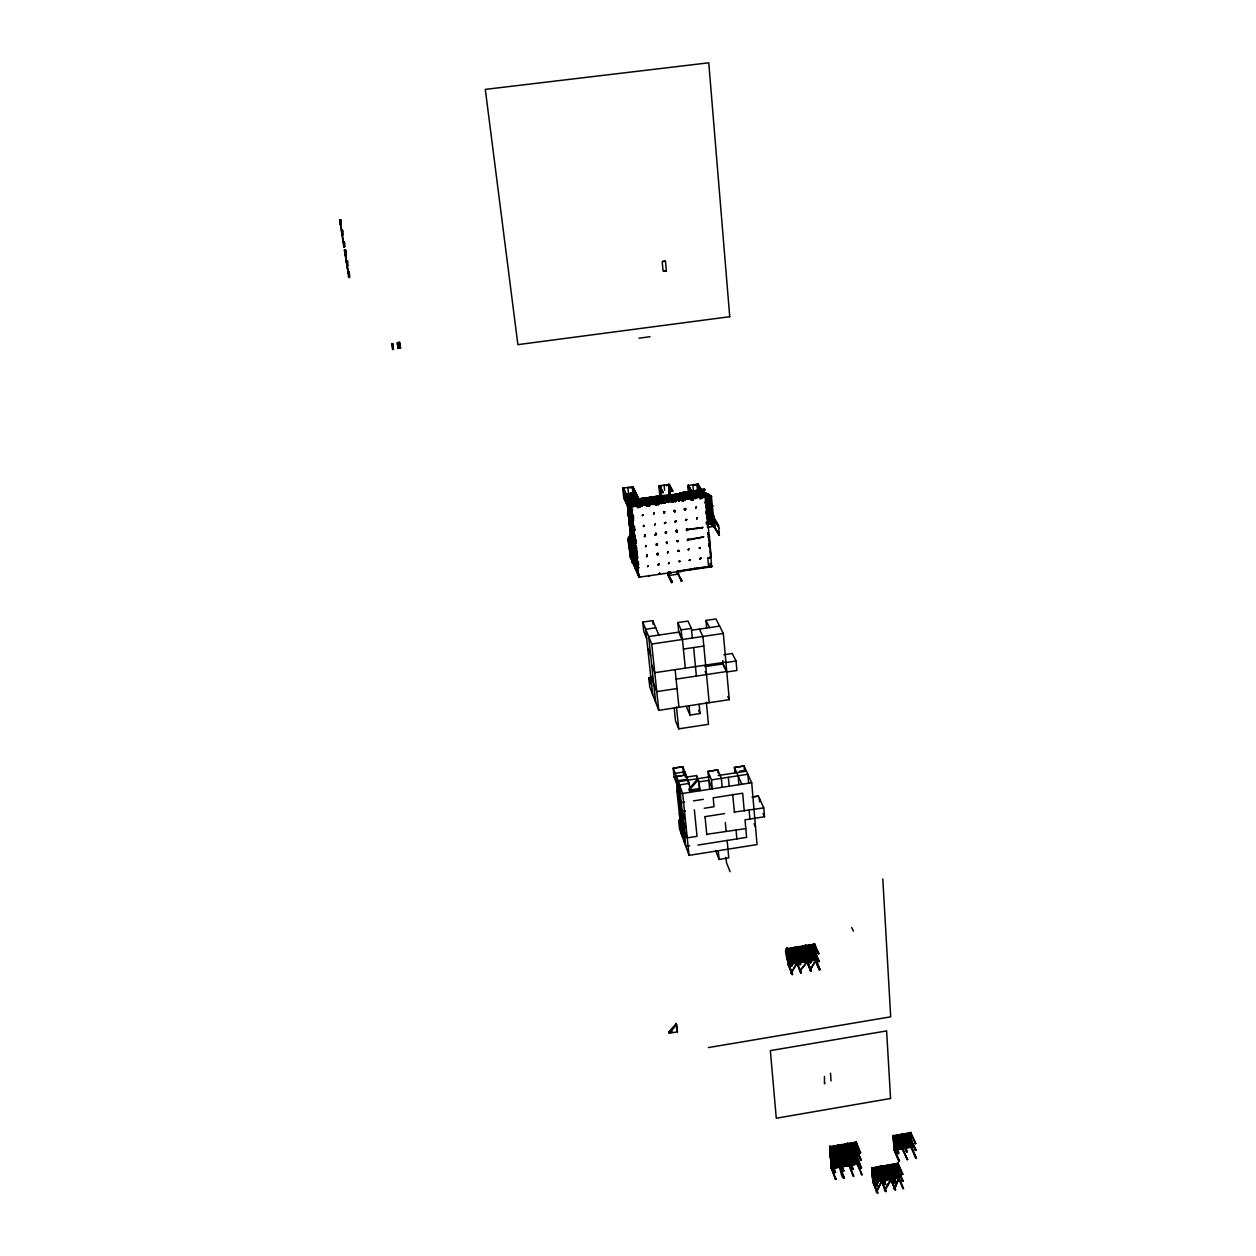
<?xml version="1.0" encoding="UTF-8"?>
<svg xmlns="http://www.w3.org/2000/svg" width="1256" height="1256" viewBox="0 0 1256 1256"><rect width="100%" height="100%" fill="white"/><g stroke="black" fill="none" stroke-linecap="round" stroke-linejoin="round"><path stroke-width="1.5" d="M714.193 520.722L714.209 517.943M718.997 534.051L719.076 531.979M899.202 1177.751L894.555 1188.992L899.202 1177.751L873.061 1182.163M893.911 1188.898L898.574 1177.657M872.37 1175.695L898.731 1170.969L894.162 1182.398L898.197 1171.079M683.201 501.238L684.865 498.051L684.661 498.852M893.126 1175.428L898.338 1164.139L871.915 1168.614M876.421 1192.007L881.853 1181.048L876.421 1192.007L881.838 1180.828L880.786 1168.535M876.641 1185.491L881.429 1174.25L876.704 1185.193M875.997 1185.397L881.429 1174.25M881.005 1167.421L875.558 1178.536L880.378 1167.326M694.081 496.764L692.668 499.904L692.166 494.785M692.998 499.857L694.411 496.717M809.712 970.103L815.992 959.992L810.387 970.182M809.131 962.441L815.442 952.629M809.147 962.693L814.783 952.55M808.566 955L814.877 944.967L809.225 955.078M629.962 500.108L634.327 540.881L629.35 548.197L632.741 542.356M629.554 548.291L628.659 537.332L632.113 561.322M630.104 547.035L629.225 547.883L638.707 567.885L629.9 547.067M630.465 546.721L629.193 536.422L630.292 546.454M629.57 535.778L630.983 545.81L630.182 534.287M632.569 543.079L630.528 525.605L632.569 543.079L631.69 532.183M634.296 540.567L629.319 547.883L634.28 540.284M791.013 972.945L797.466 963.054M791.045 973.196L796.806 962.975M884.428 1190.06L891.273 1179.447L885.056 1190.421M884.444 1190.28L890.661 1179.305M884.02 1183.45L890.269 1172.727M790.417 965.534L796.885 955.69L790.417 965.534L791.955 965.472L791.327 966.178L787.952 956.114M790.448 965.785L796.226 955.612M791.107 965.864L796.885 955.69M889.86 1165.913L883.596 1176.589M884.224 1176.95L889.86 1166.133M627.969 538.494L629.068 548.558M632.726 531.618L628.377 539.169L633.369 531.932L632.584 532.12M795.613 947.95L789.82 958.093L796.288 948.029M799.601 971.265L807.53 961.908M799.617 971.516L806.87 961.547M799.02 963.854L806.305 954.168M806.949 954.277L799.68 964.216M795.943 946.961L799.397 957.041L806.368 946.632L798.408 956.161L800.041 956.318M711.634 566.079L691.114 569.094L711.65 566.393M710.833 557.397L708.227 558.088L710.849 557.507M697.787 778.704L688.932 789.066L690.156 792.269L689.261 783.383L682.809 766.725L673.185 768.217L674.095 776.977L680.375 793.792L751.7 782.739L757.054 844.566L689.042 855.367L679.512 828.803L678.617 820.247L684.913 837.673M668.851 1031.945L676.278 1023.53L677.424 1031.851L669.212 1033.233L668.851 1031.945L672.133 1031.396M669.212 1033.233L676.654 1024.818M666.324 270.589L663.545 271.312L666.418 270.904M630.01 488.066L633.024 486.716L642.146 505.995L632.475 487.03M666.135 485.774L669.322 484.408L672.729 491.316L669.385 485.146M694.819 485.428L698.038 484.078L705.385 496.34L631.36 506.765M708.462 518.351L713.345 516.467L718.479 525.275L719.374 535.323L713.534 525.762L706.72 522.339M671.913 494.597L670.406 495.508L681.411 493.027M670.406 495.508L673.169 495.398M670.892 495.492L673.389 494.566L670.673 496.308L670.673 495.068M683.029 492.43L683.138 493.215L683.029 492.43L704.883 489.196L681.694 492.854L681.725 494.158L689.152 492.98M682.385 492.666L682.62 494.063M682.715 492.556L682.95 494.016M683.358 492.305L684.285 500.061L680.799 493.404M681.725 494.158L684.222 492.43M680.045 494.99L684.551 492.383L680.045 494.99L680.25 494.173M691.789 499.558L691.067 492.022L694.003 491.065M694.223 498.02L693.532 491.19L694.38 497.988M692.056 491.912L695.102 490.908L695.212 491.693L692.166 492.682L692.197 491.441M690.973 492.069L694.113 491.85L693.893 490.829M692.166 492.682L694.772 490.955M702.654 489.966L671.018 495.288M704.412 489.353L704.647 490.358L701.507 491.379L704.569 489.652M701.507 491.379L704.647 490.358M709.075 523.407L707.866 513.437M711.681 524.678L710.488 514.693M712.984 525.322L711.791 515.321M706.751 522.653L714.68 526.154L713.785 516.059L713.91 526.437M714.68 526.154L707.426 522.465M705.762 511.867L713.392 515.038M711.288 495.649L713.33 515.148M713.11 515.949L714.24 526.39L707.379 527.363M707.772 522.779L706.861 512.731M707.866 523.03L706.579 512.809M708.101 512.621L706.327 493.137M709.405 513.249L707.63 493.734M709.185 514.065L710.472 524.302L709.844 514.175M710.708 513.877L708.934 494.346L711.084 514.065M712.011 514.505L709.97 495.037M705.966 502.165L712.136 505.085M712.513 505.32L711.901 506.137L712.874 505.933L704.883 502.212M708.007 493.922L709.499 513.516L707.348 493.812M709.028 494.597L710.629 509.01M700.565 491.504L711.728 496.513L700.597 491.818M702.748 498.13L702.418 491.316L702.967 496.622M703.894 497.046L703.721 491.912L704.019 495.461M705.024 492.525L706.861 508.821M705.401 492.697L711.697 566.801L638.927 577.211L630.214 556.863L628.126 538.243M877.332 1192.902L872.842 1182.21L871.9 1167.609L877.049 1178.395M880.016 1166.714L880.629 1166.07L885.245 1177.484M889.342 1164.61L894.665 1175.899L889.342 1164.61L890.221 1179.211M897.6 1163.888L898.04 1163.072L902.797 1174.47L897.428 1163.417M898.056 1163.307L871.868 1167.97L876.452 1179.039M871.947 1168.143L898.071 1163.527M871.9 1168.504L898.228 1163.778M898.354 1164.375L872.198 1168.755M871.947 1169.257L878.996 1168.08M872.025 1169.43L878.996 1168.19M880.739 1167.892L898.15 1164.814L880.676 1167.719L880.629 1166.07M872.072 1170.074L878.965 1168.567M896.36 1165.49L880.707 1168.253L898.181 1165.348L898.04 1163.072M871.994 1169.901L879.027 1168.724M872.025 1170.435L898.213 1165.992L898.888 1177.673M872.104 1170.718L898.228 1166.118M872.072 1171.189L898.26 1166.636L872.151 1171.361M898.291 1167.279L872.119 1171.832L898.213 1167.122M835.334 1178.819L832.1 1168.551M898.323 1167.923L872.151 1172.366L898.338 1168.049M857.754 1164.108L857.565 1163.182L831.268 1167.813L835.507 1179.447L835.978 1178.63M840.076 1166.651L839.291 1166.824C836.951 1143.133 839.95 1179.337 843.702 1178.002L844.173 1177.186M853.185 1176.401L848.758 1164.783M861.506 1167.405L860.91 1168.049L856.2 1156.697L856.655 1163.339L862.008 1174.847L861.192 1174.25M872.198 1173.12L898.37 1168.692M872.245 1173.763L898.401 1169.336L872.245 1173.653M876.861 1185.601L872.276 1174.297L898.37 1169.697L902.53 1181.205M872.292 1174.407L898.433 1169.854M872.37 1174.737L898.448 1169.98M872.418 1176.338L889.876 1173.434L872.48 1176.511L872.323 1175.051L898.464 1170.357M872.402 1175.224L898.637 1170.592M872.355 1175.585L898.433 1170.985M891.54 1172.963L898.48 1171.612M891.603 1173.135L898.558 1171.785M872.528 1177.155L889.907 1174.077M891.572 1173.497L898.511 1172.256M872.449 1176.982L898.59 1172.429M872.496 1177.626L898.621 1173.073L872.48 1177.516M872.528 1178.269L898.668 1173.716L872.606 1178.442M898.699 1174.36L872.575 1178.913L898.621 1174.187M902.766 1173.936L902.153 1174.58M872.685 1179.714L898.747 1175.114M872.622 1179.557L898.731 1175.004M872.653 1180.2L898.699 1175.475M898.778 1175.757L872.653 1180.075M872.7 1180.828L898.809 1176.401L872.7 1180.718M898.841 1176.919L872.732 1181.362L877.332 1192.98M872.826 1181.755L898.856 1177.155M872.826 1181.99L873.878 1181.77L873.03 1168.598M876.782 1181.252L875.668 1168.127M879.231 1180.389L878.682 1167.185L879.671 1180.75M882.293 1180.279L881.304 1166.714L882.12 1179.886M885.464 1179.714L884.664 1166.541M888.353 1179.211L887.285 1166.086M890.206 1178.992L891.242 1178.693L890.457 1165.521M893.707 1177.83L893.361 1165.018M897.035 1177.673L896.266 1164.5M872.842 1182.21L899.045 1177.845M876.704 1185.272L877.52 1185.79L872.323 1174.941M884.836 1183.843L885.653 1184.345L880.425 1173.23M902.358 1180.813L903.19 1181.331L897.993 1170.702M895.041 1182.226L894.162 1182.398M895.041 1182.461L889.672 1171.22M877.159 1192.494L877.991 1193.09L873.438 1181.425M885.276 1191.128L886.108 1191.646L881.539 1180.671M894.68 1189.542L895.497 1190.06L890.206 1178.913M885.449 1191.457L881.429 1179.824M890.096 1178.285L895.465 1189.526M880.896 1180.781L886.092 1191.41M902.97 1188.726L898.417 1177.955M855.65 1142.615L856.105 1141.798L857.063 1155.85L830.718 1160.481L829.667 1146.335L834.549 1157.592M838.019 1145.613L838.49 1144.797L842.792 1156.148L837.862 1145.221M848.224 1157.216L847.298 1143.337L852.306 1154.327M856.121 1142.034L859.905 1153.228L860.376 1152.411M894.916 1150.292L893.252 1135.503L898.605 1146.1M901.4 1134.623L902.012 1133.98L906.801 1144.656M910.16 1133.1L910.773 1132.441L915.655 1143.651L910.145 1132.786M829.635 1146.712L856.121 1142.112M898.794 1160.56L894.005 1149.381L893.204 1135.801L910.788 1132.677M829.729 1147.105L856.294 1142.489M893.283 1136.036L910.788 1132.912M829.698 1147.372L856.168 1142.803M893.236 1136.335L910.961 1133.132M829.761 1147.529L856.388 1142.866L829.808 1148.188M893.252 1136.46L910.82 1133.446M829.745 1148.015L856.215 1143.462M910.851 1134.105L893.566 1136.884M910.82 1134.592L893.33 1137.763M829.902 1149.491L856.247 1144.593M829.839 1149.334L856.498 1144.703M893.361 1138.423L910.93 1135.518L893.361 1138.297M829.886 1149.978L856.294 1145.362M893.393 1138.957L910.961 1136.052M856.357 1145.535L829.886 1149.868M829.933 1150.527L856.404 1146.194L829.996 1150.81M893.424 1139.616L911.008 1136.821M893.503 1139.883L911.008 1136.711M856.435 1146.728L829.981 1151.171L856.372 1146.555M910.961 1137.198L893.471 1140.37M831.786 1151.517L847.706 1149.036M849.386 1148.439L856.498 1147.497L830.028 1151.831M856.529 1148.031L830.09 1152.6L856.466 1147.858M893.55 1141.563L911.102 1138.674M834.235 1163.967L830.122 1153.134L856.513 1148.518L861.019 1160.073L855.98 1149.366L861.004 1159.775M830.138 1153.259L856.576 1148.69M893.597 1142.332L911.134 1139.286L893.66 1142.583M830.185 1153.903L856.749 1149.35L830.247 1154.076M893.628 1142.866L900.615 1141.641M901.777 1141.233L911.15 1139.6M893.628 1142.991L911.338 1139.977M830.216 1154.437L856.859 1149.805L830.295 1154.719M893.707 1143.148L900.693 1141.924M902.452 1141.626L911.181 1140.087M856.702 1150.637L830.279 1155.206L856.718 1150.763M893.707 1144.294L911.259 1141.39M856.686 1151.124L830.389 1156.022M830.326 1155.865L856.749 1151.297M911.212 1141.767L893.738 1144.938L911.275 1141.94M830.373 1156.509L856.796 1151.94L830.373 1156.399M893.77 1145.488L911.322 1142.583M830.483 1157.341L856.843 1152.71M830.42 1157.168L856.843 1152.6M893.817 1146.241L911.354 1143.352M834.377 1156.886L833.905 1157.718L829.682 1146.571M911.354 1143.243L893.817 1146.131M830.467 1157.812L856.89 1153.244L830.467 1157.702M859.732 1152.6L860.517 1152.568M860.533 1152.804L855.462 1141.908M893.864 1146.901L911.401 1143.996M915.624 1143.101L910.129 1132.551M830.514 1158.472L856.937 1153.903L830.593 1158.644M911.416 1144.53L893.895 1147.544L911.432 1144.656M856.969 1154.547L830.577 1159.115L856.906 1154.39M911.385 1145.017L893.927 1148.204M857.032 1155.316L830.687 1159.932M830.624 1159.775L857.016 1155.206M893.974 1148.848L911.495 1145.833L893.958 1148.738M894.005 1149.381L911.448 1146.32L915.765 1157.891M894.068 1149.554L911.526 1146.493M857.832 1164.029L831.456 1168.661L830.703 1160.842L857.094 1156.305L860.894 1167.829M894.084 1149.79L911.542 1146.712M830.781 1161.156L857.11 1156.541M894.382 1136.429L895.151 1149.79L894.099 1150.088L898.825 1161.109L899.437 1160.45L898.825 1161.109M898.071 1149.271L897.035 1135.958M900.709 1148.816L899.767 1135.063L900.536 1148.424M903.613 1148.298L903.143 1134.89M906.534 1147.78L905.796 1134.435M909.438 1147.278L908.795 1133.493M830.75 1161.486L857.126 1156.776M894.115 1150.323L911.809 1147.105L911.102 1147.529M830.813 1161.659L857.346 1156.933L830.86 1162.302M902.373 1149.052L907.617 1159.555L902.216 1148.895M830.797 1162.145L857.173 1157.577M830.844 1162.789L857.22 1158.22L830.828 1162.679M830.954 1163.606L857.204 1158.707M830.891 1163.433L857.267 1158.88M830.938 1164.092L858.146 1159.351M857.314 1159.633L830.938 1163.982M860.988 1159.539L860.187 1159.492L861.019 1160.073M902.42 1141.045L907.209 1152.082L906.377 1151.485M915.184 1150.025L915.985 1149.994M906.549 1151.878L901.792 1141.468M915.357 1150.339L911.071 1139.161M857.393 1160.827L831.032 1165.395L857.33 1160.654M893.581 1142.222L898.401 1153.636L894.288 1142.238M910.694 1140.087L916.001 1150.308M857.44 1161.47L831.08 1166.039L857.456 1161.58M831.142 1166.683L857.424 1161.941M857.503 1162.224L831.127 1166.573M831.252 1167.499L857.534 1162.883M831.189 1167.326L857.534 1162.758M857.581 1163.417L831.221 1167.86L831.519 1168.661M831.299 1168.268L836.151 1179.337M836.622 1167.295L836.135 1160.638M845.131 1165.788L844.77 1158.707M847.894 1164.877L847.706 1158.189L848.318 1165.238M853.703 1157.561L853.892 1164.249L853.421 1157.608M857.597 1163.637L856.812 1163.747L856.357 1157.09M831.331 1168.488L857.817 1163.81M906.989 1159.665L907.429 1158.927M843.027 1170.466L843.844 1170.985L838.914 1159.649L839.589 1167.232M852.698 1169.493L848.255 1157.765L848.993 1165.647M906.801 1159.037L907.617 1159.555M916.393 1157.467L915.781 1158.111L910.93 1147.372M852.526 1168.865L848.962 1157.734M906.973 1159.429L902.734 1147.858L902.405 1142.112M834.989 1172.539L830.703 1160.842M824.47 1076.486L824.454 1083.755L824.972 1083.096M708.353 1047.582L890.708 1016.826L882.795 878.855M788.077 964.718L786.617 948.233L791.359 958.108M795.425 947.511L795.927 946.71L799.899 956.224M805.222 945.266L810.151 955.361L805.222 945.266L805.865 953.587M814.014 944.528L814.516 943.743L818.786 953.32L817.97 953.43M791.814 973.667C795.582 981.015 781.844 949.928 786.601 948.688L787.324 948.374M805.928 945.407L805.865 954.168M813.857 944.104L818.833 953.916L813.872 944.449M786.601 948.688L814.532 944.072M814.689 944.339L786.664 949.41M786.649 949.285L814.532 944.7M814.642 945.564L786.727 950.133L814.657 945.69M786.79 950.855L815.521 946.192L786.774 950.729M786.837 951.577L814.752 947.008L786.9 951.718M786.962 952.441L814.814 947.856M786.9 952.299L814.814 947.731M814.861 948.453L786.947 952.896L814.877 948.594M787.025 953.744L814.924 949.175M787.135 954.607L814.971 949.897M787.198 955.329L815.034 950.745M787.135 955.188L815.034 950.619M787.198 955.91L815.081 951.342M805.834 953.257L810.732 963.054L805.803 953.445M787.261 956.632L815.254 951.985L787.324 956.774M787.528 957.041L815.458 952.88L787.308 957.355L805.928 954.45M807.781 954.136L815.191 952.912M811.329 970.982L806.352 960.636L805.928 955.015L787.434 958.218M807.765 954.576L815.175 953.367M787.371 958.077L805.975 955.031M807.781 954.701L815.238 953.508M790.526 957.857L791.343 957.763M809.288 954.858L810.104 954.748M818.127 953.697L813.841 943.853M787.434 958.799L815.301 954.356M815.348 954.952L787.496 959.505L815.285 954.795M787.543 960.228L815.332 955.518M815.411 955.8L787.543 960.102M815.474 956.523L787.606 960.95L806.211 958.045M808 957.59L815.458 956.397M787.653 961.547L806.258 958.768L787.732 961.829M808 958.155L815.521 957.229M808.048 958.312L815.505 957.103M787.732 962.394L815.568 957.951L787.716 962.269M787.779 963.117L815.615 958.548L787.779 962.991M787.826 963.697L815.599 959.113L819.964 969.208L819.148 969.302M787.889 963.854L815.678 959.27M787.92 964.106L815.693 959.521M787.952 964.608L815.929 960.071M799.837 964.121L800.637 964.027M809.869 962.551L810.685 962.457L806.493 952.802M818.535 961.123L819.352 961.028M799.978 964.482L796.477 954.246M810.701 962.708L805.74 952.723M818.692 961.484L815.018 951.2L787.182 955.785L791.296 965.833M800.009 964.734L796.021 955.157M814.595 952.189L818.724 961.735L819.21 960.918M801.281 972.223L800.653 972.929L801.155 972.113M791.955 974.107L788.564 963.745M819.305 969.569L815.018 959.631L815.866 960.212L814.516 943.743M806.446 961.044L810.67 971.343L811.172 970.543M815.066 960.228L819.32 969.915L819.823 969.114M715.575 850.406L719.076 859.434L728.778 857.879L727.145 840.468M681.725 828.882L685.572 828.285M752.03 796.995L758.389 796.1L763.774 807.922L764.512 816.745L745.028 819.823L746.582 837.375L697.912 845.084M706.626 834.314L745.813 828.615M689.67 845.743L685.807 846.356L679.465 784.906L689.261 783.383M684.536 802.129L681.286 802.631L676.953 790.919L676.749 780.902M693.469 800.888L703.329 799.35M752.595 797.01L758.389 796.1M682.196 811.455L685.446 810.936M704.208 808.267L714.036 806.729L713.173 797.811L742.673 793.211L744.243 810.983M683.17 816.494L680.485 816.902L679.37 813.841M704.899 816.683L724.492 813.605M734.273 812.067L763.774 807.922M675.116 773.366L684.803 771.859L685.336 777.15M686.011 774.983L676.293 776.475L677.204 785.298M674.095 776.977L681.788 775.784M686.812 777.056L696.53 775.564L699.043 781.86L699.922 790.746L698.21 779.756L689.34 790.134L699.09 788.611M677.863 780.667L687.629 779.16M739.643 771.153L744.463 770.399L744.07 765.987L734.415 767.479L734.901 772.77M708.918 776.977L678.271 781.719L681.003 808.205M718.181 775.533L746.425 771.153M699.043 781.86L708.824 780.337L712.325 788.862L711.461 779.882L707.976 771.42L717.757 769.912L721.337 778.343L722.184 787.324M711.461 779.882L747.854 774.277L748.623 783.163M689.748 791.202L699.498 789.679M674.205 708.086L675.524 720.85L678.727 728.857L708.462 724.32L706.359 702.277M652.037 677.251L648.755 677.738L649.745 686.891L658.756 710.331L729.281 699.67L723.315 633.432L715.967 618.941L705.951 620.401L706.657 627.953M686.624 707.081L689.968 715.072L700.016 713.534L699.121 704.239M723.896 654.737L732.248 653.497L736.063 661.033L736.895 670.484L726.784 671.991L723.079 664.377L722.734 660.625M725.89 662.069L654.753 672.698L651.707 665.021M725.937 662.54L736.063 661.033M704.82 666.622L723.032 663.906L726.753 671.52L676.105 679.119M677.062 688.539L656.762 691.601L650.718 676.105M691.397 628.393L687.974 621.092L677.816 622.584L681.145 629.9L691.397 628.393L692.323 638.017M692.025 630.182L719.61 626.116M658.835 635.081L652.743 620.637L642.758 622.097L651.723 644.03L723.315 633.432M683.421 649.069L703.815 646.039M655.758 627.796L645.694 629.272L652.696 694.552M633.966 564.321L634.264 565.263M634.704 566.001L634.986 566.958M635.426 567.696L635.536 567.947M679.59 561.275L679.653 561.887M689.261 560.082L690.015 559.972M711.288 557.02L709.923 557.052L711.131 557.052L709.216 536.029M636.101 569.282L636.509 570.475L633.605 542.294M636.635 569.47L635.96 570.303L638.284 569.957L635.929 546.988M636.902 571.119L637.106 571.354M637.64 572.846L637.844 573.081M638.378 574.573L638.676 575.531M639.069 576.19L639.257 577.163M711.603 565.765L708.996 566.456M638.849 576.488L639.697 577.101L630.952 556.753M681.333 571.087L679.81 571.307M694.552 568.277L691.255 569.345M680.532 570.789L690.784 569.031M648.912 575.499L648.928 575.766M659.337 573.992L659.369 573.254M669.778 572.014L669.856 572.736M671.254 572.532L670.578 573.364L670.94 572.579M690.926 569.392L680.124 570.993M670.892 573.05L670.814 572.328M680.893 571.15L680.202 571.982L680.501 570.475M677.675 573.505L681.537 581.073M667.894 572.328L668.223 575.593L678.491 574.102L678.177 570.836M677.204 570.978L677.534 574.243L678.099 573.442L681.867 581.026M678.774 575.044L678.899 575.295M669.401 577.132L669.527 577.383M670.045 578.153L670.264 578.388M679.794 577.477L679.904 577.729M680.454 578.498L680.689 578.749M671.034 580.602L671.159 580.853M672.18 581.701L668.161 574.887L672.18 581.701L671.489 582.533L668.223 575.593M681.788 580.303L681.113 581.135M681.302 580.837L681.427 581.088M631.925 530.111L628.738 515.164M634.892 530.079L632.286 530.44L634.17 535.653M629.036 523.422L635.144 537.898L628.722 523.454L632.365 529.797L631.58 530.644L634.939 530.173L634.531 526.735M631.768 531.366L632.616 531.366M631.266 533.879L629.837 534.821L632.726 541.352M633.982 534.679L635.473 537.851L631.58 530.644M655.695 533.219L655.742 534.962M675.995 531.335L676.12 530.315L675.932 531.759L677.298 531.147M686.592 528.823L686.906 529.781M687.252 528.729L687.22 529.467M675.916 530.597L677.235 530.409L677.376 531.869L675.885 531.351M707.976 526.029L708.117 527.504M634.515 537.238L635.395 537.113M665.397 532.842L666.748 531.9L665.319 532.104L666.23 533.47L666.088 531.995M686.467 529.844L702.811 527.504L686.781 529.53M718.479 525.275L717.898 526.107L713.015 516.499M655.287 534.758L656.464 534.428M665.303 532.905L666.198 533.046M655.711 534.648L656.244 533.392L655.397 534.742M632.647 540.63L636.18 540.127M633.872 542.09L636.478 548.134L633.165 541.289M635.473 563.065L631.407 525.385L633.307 542.545M630.826 543.942L635.976 543.22L635.772 539.907M633.448 543.895L636.509 551.635M634.5 543.77L634.72 543.989M631.768 544.539L637.64 557.915L636.478 547.176L633.526 540.504L629.036 500.249L648.41 497.627L628.314 500.453L631.438 507.502L622.803 488.882L626.383 494.864M633.558 544.931L636.462 552.703M635.536 546.391L634.924 545.418L637.483 569.957M632.679 546.58L629.162 547.176L638.268 567.947M629.57 547.365L632.506 562.625L636.07 562.123M632.537 547.082L632.946 548.009M688.021 539.06L687.393 540.535L688.822 539.374M708.886 536.077L708.871 536.987M667.156 542.576L666.339 542.262L667.36 543.503L666.512 542.875M677.581 540.661L677.691 541.917M657.422 543.864L656.543 543.722M667.14 542.466L666.261 542.341M688.053 539.483L703.58 537.003M636.478 547.176L633.495 542.278M657.453 544.178L656.119 545.104L657.532 544.9L656.637 543.66L656.778 545.01M702.952 537.348L703.69 536.94L687.362 540.221L687.927 539.248M633.856 547.726L636.651 554.477M698.556 538.62L699.294 538.196M708.101 537.097L709.185 536.846M633.888 548.024L635.3 563.081M709.028 537.552L708.196 536.924M633.479 548.699L633.731 550.568L635.238 550.348M709.373 537.756L707.693 534.302M636.007 548.527L632.836 541.336M634.343 549.123L636.792 555.827M630.842 550.285L632.506 563.002L636.227 562.468M633.652 549.845L634.515 549.72M636.133 549.563L633.134 542.576M636.243 550.615L633.165 542.875M631.062 551.572L631.454 552.875M631.548 551.918L632.851 563.253L636.258 562.766M631.156 552.185L632.506 563.002M636.321 551.337L633.197 543.503M632.223 553.456L632.616 554.634M635.206 553.284L632.004 553.739L632.82 554.351M635.505 553.017L637.326 569.989M636.572 553.739L633.511 545.983M636.352 554.681L636.808 559.674M633.071 555.953L636.541 555.372M633.165 556.204L636.933 555.482L631.501 543.126M630.214 556.863L636.965 555.796L631.533 543.738L636.133 543.189L635.615 539.939M631.266 556.973L630.559 556.094M679.308 550.458L677.957 551.4L679.37 551.196L678.209 550.364M710.033 546.219L708.949 546.376L709.86 546.611M689.01 549.39L688.115 549.249M700.063 547.647L699.309 547.757M708.965 546.47L710.331 546.439M657.076 554.398L658.411 553.456L656.998 553.66L657.909 555.011L657.767 553.551M700.204 547.993L699.309 547.867M709.875 546.925L709.059 546.297M710.268 547.506L708.588 544.005M634.437 558.59L634.625 559.548M636.886 558.637L633.668 559.36M636.996 558.873L633.589 559.407L637.028 559.187M634.908 560.443L637.216 560.113M634.986 561.165L638.707 567.885M632.396 562.751L636.117 562.201M636.258 563.049L632.977 562.798M671.018 502.086L669.322 484.408L658.835 485.868L662.917 492.697L659.667 486.496M672.651 490.562L671.96 491.426M689.701 488.396L690.015 489.338L689.811 488.38M699.325 487.045L699.623 487.987L699.435 487.03M635.159 506.231L633.024 486.716L622.725 488.16L623.808 498.098L627.231 497.611M662.477 492.509L659.243 486.559M623.808 498.098L633.228 516.844L624.059 497.329L624.232 498.271L623.698 488.019L624.766 497.957M626.964 498.177L635.505 497.219M624.703 498.742L624.986 499.684M627.859 498.726L628.157 499.684M637.75 498.083L637.97 498.302M690.753 490.641L690.879 490.876M700.393 489.291L700.518 489.51M625.41 500.28L625.692 501.223M663.027 501.536L662.964 503.059L659.149 496.01L649.132 497.423L649.996 505.838L649.399 497.486L652.947 504.472L652.743 503.499M670.312 494.55L649.069 497.533L650.153 503.515M639.084 499.323L639.963 505.556M659.384 496.465L659.635 503.703M659.651 496.293L660.954 496.104L659.824 485.727L661.048 497.392M669.464 494.911L670.343 494.864M639.1 499.684L638.221 499.81L633.087 487.438M689.12 492.65L659.274 496.842L662.524 503.122L663.953 502.918L663.796 501.427L659.793 495.272L663.435 502.243L662.257 500.909M693.155 492.085L701.727 490.138M635.756 500.328L627.325 501.521L634.202 501.113M638.77 499.966L638.472 498.773L639.257 507.455L638.158 498.962M653.575 503.735L652.837 496.905L653.387 504.41L649.462 498.224L659.07 497.125M660.86 496.67L661.158 497.627M664.974 503.169L664.644 496.544M668.333 502.447L668.129 496.057M681.93 493.906L691.067 492.619L681.882 494.471M700.848 491.253L691.428 492.901L700.707 491.033M626.116 501.819L626.414 502.761M627.356 501.835L634.17 500.799M649.509 498.538L658.992 497.203M661.692 497.046L681.035 494.173L661.708 497.203M691.067 492.839L691.287 492.022M693.186 492.399L700.738 491.347M650.561 499.119L650.545 498.868M670.673 496.308L670.751 495.037M682.055 495.194L660.044 498.192L681.003 495.508M626.775 503.264L627.058 504.441M629.617 502.808L649.305 499.857M692.543 493.969L692.449 492.98M629.696 502.934L639.194 501.599M639.524 501.552L649.446 500.406L639.634 501.788M629.805 503.169L639.304 501.819M689.042 494.99L692.025 499.323M640.152 502.007L640.34 502.981M693.218 494.55L693.422 495.523M632.679 503.405L626.446 503.546L627.309 503.421L632.412 514.505M636.352 502.887L633.715 503.169L632.49 493.168M661.865 499.213L661.771 498.224M671.191 498.083L672.086 498.192M681.694 496.607L681.82 496.827M688.665 495.539L698.964 494.079L698.038 484.078L687.723 485.523L688.853 498.773M661.582 499.668L662.556 500.547M672.07 498.098L671.191 497.973M682.134 497.062L691.412 496.324L682.291 497.596M703.109 493.906L703.344 494.126M627.435 504.943L636.211 503.892L627.545 505.179M649.933 501.835L659.416 500.5M691.381 495.994L682.259 497.282L691.287 496.089M649.854 501.929L659.322 500.595M627.827 505.399L632.883 504.676M640.795 503.609L640.984 504.582M660.326 501.034L681.239 498.035M683.782 498.318L682.542 498.051L683.437 498.287M662.273 501.018L663.152 501.034M672.038 499.637L673.216 500.861L669.479 493.922L673.734 501.552L669.338 494.691L668.459 484.769M682.558 498.161L683.437 498.177M631.925 505.713L639.665 505.195L630.167 506.529M640.874 504.347L640.23 498.773M641.471 504.378L649.76 503.452L639.948 504.834M672.148 499.872L673.138 499.872M630.135 506.215L639.618 504.881L631.956 506.027M660.405 501.772L681.27 498.836M683.908 498.538L683.719 497.564M644.783 504.237L649.807 503.766L639.838 504.614M660.468 502.023L681.333 499.087M663.419 501.992L663.027 500.799M684.41 499.04L684.865 498.051M704.804 496.167L705.009 497.14M663.027 502.479L663.906 502.494L660.106 495.241L660.311 496.199L659.604 485.994M665.727 502.086L681.411 499.825M683.358 499.621L684.237 499.637L680.03 493.498M662.838 502.84L660.468 498.224M655.852 504.174L659.635 503.64M683.515 500.171L679.998 493.184L683.515 500.171L685.054 499.951L684.347 492.572M688.539 486.15L695.589 498.475L688.366 485.428M698.101 484.8L705.448 497.078L701.398 490.185M628.879 508.083L629.178 509.025M672.761 501.835L676.23 501.348M630.198 509.7L629.413 510.564L632.741 509.983M628.518 511.742L631.878 511.27M631.909 511.585L628.408 511.506M633.84 527.818L627.529 513.531L631.171 519.796L630.339 519.811M628.314 514.049L630.967 513.688M627.608 514.254L630.999 513.783M627.796 514.976L634.28 527.755L627.859 513.484L628.55 514.866M631.909 514.442L632.208 515.4M632.506 530.629L627.969 513.469L633.464 525.385M663.827 511.773L664.094 513.233L664.832 511.742L663.388 511.836L664.738 511.82M706.233 505.775L706.312 506.513M675.069 511.679L673.828 510.47L674.676 511.098M684.253 509.057L685.886 508.649L685.368 510.234L684.253 509.057L685.117 508.868L684.394 509.292M673.734 510.548L674.629 510.674M673.875 510.894L675.398 511.632L674.001 511.082M629.962 518.131L630.575 521.366L631.438 521.24M630.496 520.628L633.872 520.157M628.801 524.176L630.198 523.988L627.011 494.032M629.335 524.349L629.146 523.407L635.206 536.39M631.658 533.753L629.978 523.972M632.977 525.322L633.26 526.28M633.432 527.128L634.28 527.755M707.128 516.671L707.191 517.409M708.196 517.189L713.345 516.467M713.408 517.189L717.898 526.107M623.227 489.055L623.164 488.097L631.878 507.44L622.725 488.16M632.883 487.705L632.694 486.763M633.26 488.176L633.558 489.102M624.405 491.018L624.687 491.96M633.982 489.683L634.28 490.625M659.353 486.794L659.274 485.805M669.181 485.413L668.993 484.455L672.729 491.316M669.652 485.884L669.95 486.826M625.111 492.54L625.394 493.482M634.72 491.206L635.002 492.132M660.719 488.788L661.017 489.746M625.771 493.969L626.053 495.147M625.441 494.252L635.944 492.776L625.441 494.252L628.722 501.144M626.367 494.503L633.966 563.787L626.681 494.456M626.713 495.052L635.144 493.875L626.603 494.833M688.241 486.433L688.147 485.46L695.589 498.475M697.802 485.083L697.724 484.125L704.946 496.403M671.316 488.961L671.615 489.919M626.744 495.366L635.049 493.655M636.195 494.267L636.29 494.487M661.645 490.562L661.708 491.065M688.837 486.873L689.042 487.83M698.43 485.538L698.666 485.742M672.086 490.405L672.29 491.379L668.553 484.502L669.621 495.398M639.084 338.178L650.027 336.734M397.273 342.574L398.058 348.383L397.618 342.543M398.435 342.433L398.843 344.552L398.545 342.417M399.361 342.307L400.523 348.069L399.706 342.26M391.903 343.61L392.83 344.301L391.903 343.61L392.626 349.435L393.442 349.325L392.704 343.5M392.264 343.752L392.971 349.388L392.249 343.563L392.626 345.51M392.531 345.965L392.798 346.939M392.673 346.122L392.783 346.75M398.984 345.62L398.749 344.819L398.906 345.808M398.921 346.075L399.345 348.21M397.932 347.582L398.403 348.336M665.46 261.436L662.603 261.452L665.476 261.044L666.371 270.951M347.41 260.824L347.535 265.047L346.703 265.142L346.577 260.934L347.41 260.824L347.676 265.88L346.844 265.989L346.703 261.766L347.535 261.656M349.231 272.222L348.399 272.332L348.556 276.665L349.529 277.388L349.231 272.222L349.529 277.388M348.179 272.96L344.489 249.881L349.168 277.278M349.372 273.054L348.54 273.164L348.681 277.498M348.807 273.447L349.168 277.435L349.089 275.347M348.838 274.514L348.885 272.269L349.042 277.45M348.556 276.665L349.388 276.555M342.511 230.35L341.679 230.46L341.758 234.37L342.59 234.275L342.511 230.35L342.731 235.123L341.883 235.233L341.805 231.292L342.653 231.198M342.072 232.439L342.15 230.398L342.119 234.323M342.323 233.271L342.244 235.186L342.291 231.245M344.364 241.906L343.532 242L343.626 246.035L344.615 246.788L344.364 241.906L344.615 246.788M344.505 242.738L343.673 243.067M343.971 245.046L344.128 246.835L344.144 242.785M343.626 246.035L344.474 245.925M345.698 250.195L344.866 250.305L344.976 254.419L345.824 254.309L345.698 250.195L345.95 255.156L345.117 255.266L344.992 251.137L345.84 251.043M345.274 252.236L345.337 250.242L345.479 255.219M347.19 261.86L347.19 265.942M340.925 220.444L340.078 220.554L340.141 224.369L340.988 224.259L340.925 220.444L339.591 219.753L343.312 243.114M340.329 221.621L340.423 219.643L340.502 224.322L340.47 222.563M340.784 219.596L340.847 223.411L339.999 223.505L339.936 219.706L344.238 246.678M632.584 531.649L628.345 538.855M629.601 547.647L635.002 559.375M661.582 486.731L658.835 485.868L660.546 502.761M703.423 491.991L704.271 497.235M706.029 493.2L708.18 512.888L707.159 498.381M705.589 502.337L712.545 505.634L704.914 502.526M704.946 502.84L711.901 506.137M706.406 511.38L713.361 514.725L712.717 515.211M705.731 511.553L713.706 515.321M706.579 513.155L713.518 516.514L712.372 516.593M706.594 513.469L713.549 516.828L705.935 513.657M705.903 513.343L712.843 516.687L713.125 520.094M707.395 522.151L714.334 525.558L713.691 526.044M679.166 798.408L677.565 796.461L678.68 799.491M701.178 490.217L697.614 484.141L698.823 497.36M705.118 497.125L697.284 484.188L698.132 494.44M697.206 484.424L698.069 497.47M700.204 490.342L700.989 498.758M700.047 490.374L700.817 498.789M699.074 490.405L699.843 498.82M712.702 516.546L718.228 526.06L718.165 524.741M697.441 490.735L697.896 497.486M705.919 505.823L705.982 506.56M696.216 497.737L695.541 490.908L696.06 497.753M713.848 525.715L719.374 535.323M692.825 491.394L693.39 499.731M688.806 485.601L689.764 495.618M688.037 485.475L695.07 497.784M687.723 485.523L695.259 498.506L694.615 491.033L695.149 498.522M706.186 522.245L708.698 526.672M706.249 522.983L708.761 527.41M707.52 525.84L707.473 526.594M687.99 491.96L688.68 498.789M689.795 496.308L691.632 499.37M695.824 507L695.903 507.738M690.784 498.679L689.999 493.388M707.866 533.015L709.546 535.998M707.552 533.046L709.609 536.72M684.52 492.556L684.991 499.307L681.521 492.98L682.338 500.893M702.685 527.269L702.088 527.928M682.605 492.713L683.311 501.254L682.667 492.807M696.735 517.896L696.939 518.869M682.495 501.27L681.93 493.294M685.054 499.951L681.192 493.027L684.724 499.998M684.536 499.276L681.082 493.043L681.286 494M708.588 544.162L710.425 547.475M697.739 527.489L697.677 527.991M681.254 498.192L660.373 501.128M678.585 494.597L679.213 501.16M678.256 494.644L678.899 501.207M685.431 508.46L685.509 509.449M684.834 509.308L684.913 510.046M684.724 509.324L684.803 510.062M675.1 495.084L675.744 501.646M674.77 495.131L675.414 501.694M668.663 484.486L672.321 490.609M686.247 519.372L686.326 520.11M709.86 563.41L711.697 566.801M685.697 519.45L685.776 520.188M671.615 495.57L672.274 502.133M671.301 495.618L671.944 502.18M673.687 501.113L669.888 494.613M669.998 494.597L673.734 501.552M669.558 494.66L672.886 500.909M701.052 558.229L699.639 558.433M674.205 510.8L674.519 511.757M659.604 485.758L662.854 491.944M659.165 485.821L662.917 492.697M702.057 567.885L702.088 568.183M701.617 567.838L701.178 567.743M675.869 520.847L675.948 521.837M675.21 520.942L675.273 521.68M660.216 495.225L663.875 502.18M659.855 496.026L663.294 503.012M663.184 503.028L659.635 496.041L659.965 502.133M662.775 502.337L659.714 496.795M676.78 530.22L677.047 531.916M658.395 496.12L658.96 502.981M664.33 512.197L664.298 512.95M663.717 511.537L664.346 512.448M664.408 512.935L664.157 511.726M663.608 511.553L663.906 512.511M678.287 541.148L677.188 541.101M677.486 540.739L676.717 540.849M654.517 496.67L655.381 505.085M653.811 496.874L654.329 503.625M665.24 522.355L665.319 523.093M651.911 497.031L652.602 504.52M651.738 497.062L652.492 503.892M664.707 522.684L664.785 523.422M678.099 550.379L678.397 551.337M651.723 504.001L650.985 497.156L651.566 504.017M653.308 503.672L650.059 497.298L650.639 504.158M653.387 504.41L649.886 497.313L650.796 504.127M649.713 497.439L652.869 503.735M649.902 498.161L653.057 504.457M666.182 531.728L666.261 532.45M665.633 531.806L665.727 532.795M680.25 561.118L679.151 561.071M679.041 561.087L679.213 561.793M646.51 497.784L647.437 506.309M653.717 512.95L653.905 513.924M705.951 620.401L709.499 627.608M644.815 498.035L645.411 504.881M666.732 542.592L666.92 543.565M666.795 543.314L667.109 542.152M643.935 498.255L644.642 504.99M643.731 498.177L644.485 505.022M643.716 505.132L642.962 498.287L643.559 505.148M851.662 927.54L853.389 931.088M642.036 498.412L642.789 505.257L641.91 498.538M654.8 524.584L654.925 524.82M667.768 551.855L667.847 552.577M667.658 551.871L667.737 552.593M677.848 574.196L677.534 570.93M640.058 498.805L640.591 503.86M639.712 506.513L638.912 498.962L642.067 505.257M655.883 534.192L655.805 533.203M632.584 486.779L641.628 505.32M632.773 487.485L641.816 506.042L641.11 498.554L642.146 505.995M668.632 562.578L668.82 563.552M634.531 492.98L635.599 502.997M699.388 629.099L702.92 636.462L709.185 702.716M633.605 493.106L634.468 503.059M634.735 497.47L636.918 502.07M656.904 543.989L657.092 544.963M635.583 499.433L636.133 506.199M633.574 495.994L636.604 502.117M642.617 514.772L642.585 515.274M656.26 544.084L656.323 544.821M669.621 572.5L669.652 571.763M631.768 493.357L632.506 501.741M727.789 696.53L729.281 699.67M630.685 493.514L632.208 507.393M668.585 574.824L672.243 582.423M629.884 493.53L638.927 577.211M671.929 582.47L668.553 575.546M629.727 493.545L631.014 503.64M657.861 553.284L658.05 554.257M629.02 493.749L634.123 540.315M628.801 493.671L634.924 550.395M631.862 499.951L632.584 506.686M643.653 525.416L643.841 526.405L643.543 525.432M630.732 500.014L635.096 540.284M627.121 493.906L630.355 523.956M629.193 500.328L632.129 506.655M658.851 563.991L658.929 564.713M658.301 564.07L658.38 564.792M660.028 573.427L659.887 574.18M705.103 671.489L706.516 674.55M626.603 501.882L623.73 497.376L633.228 516.844M659.479 573.505L659.447 574.243M624.138 498.051L632.82 516.153M645.772 545.591L645.851 546.313M645.663 545.606L645.741 546.329M751.7 782.739L744.07 765.987L734.415 767.479L741.872 784.262M759.472 799.695L759.959 800.763M646.746 554.869L647.013 556.581L646.636 554.885M627.529 513.531L633.95 527.803M911.102 1139.804L915.828 1149.837M763.036 813.495L764.512 816.745M916.409 1158.001L911.573 1147.246L910.773 1132.441M628.722 523.454L635.144 537.898M901.384 1134.09L906.173 1145.001M901.4 1134.388L906.188 1145.315M902.326 1140.683L907.177 1151.532M635.018 543.251L634.657 539.954M814.846 949.034L787.01 953.618M633.605 541.242L635.081 544.57M812.601 945.203L813.417 960.008M815.113 951.734L819.399 961.625M900.976 1148.753L900.05 1135.016M893.252 1135.503L897.993 1146.508M815.709 959.772L819.995 969.805M893.204 1135.801L897.993 1146.744M631.077 543.189L637.64 557.915M754.087 823.795L755.531 827.076M894.319 1142.772L899.013 1152.977L898.401 1153.636M631.156 543.911L637.31 557.962L636.729 551.305M813.26 959.663L812.444 944.857M630.748 543.236L637.2 557.978M894.712 1149.444L899.469 1160.984M810.183 960.165L809.068 945.407L810.073 953.1M897.412 1163.182L902.122 1174.046M629.476 547.129L638.299 567.21M898.401 1170.341L903.19 1181.331M807.09 960.683L811.313 970.637L810.67 971.343M698.65 710.346L700.016 713.534M803.73 953.775L804.295 961.138M807.137 961.185L811.36 971.233M803.605 954.419L802.867 946.427L803.887 954.12M799.915 947.291L800.527 954.937M898.778 1176.762L903.598 1188.616M632.302 559.375L630.135 556.157L639.367 577.148L633.197 562.515M633.731 562.704L639.618 576.378M893.095 1165.066L893.864 1178.238M630.449 556.11L632.694 561.087M732.656 794.294L734.462 812.522M800.637 954.277L801.218 961.656M796.822 947.793L797.419 955.439M795.252 946.82L799.35 956.444M890.378 1171.314L895.073 1182.76M797.544 954.795L798.125 962.159M889.719 1171.864L894.429 1182.869M793.714 948.296L794.326 955.957M796.524 954.968L800.684 964.624M890.802 1178.348L895.497 1190.06M794.451 955.298L795.032 962.677M797.105 962.175L801.328 972.803M790.919 948.767L791.955 963.179M800.653 972.929L796.681 963.289M879.985 1166.18L884.601 1177.61L880.001 1166.4M791.39 958.359L787.292 948.123M880.99 1172.759L885.653 1184.345M786.617 948.233L790.652 957.873M878.572 1167.625L879.388 1180.797M882.56 1180.232L881.586 1166.667M787.92 955.785L792.002 966.068M787.496 958.94L816.086 953.948M788.862 963.697L787.653 948.924M792.662 974.248L788.627 964.498L787.983 956.632M791.986 974.358L787.92 964.278L815.332 959.914M871.9 1167.609L876.437 1178.819M872.983 1174.313L877.52 1185.79M725.309 822.429L726.141 831.237M856.105 1141.798L860.548 1153.118M854.3 1143.227L855.085 1156.666M851.364 1143.745L852.165 1157.184M857.063 1156.76L861.553 1167.939M646.699 638.723L643.779 631.47L642.758 622.097M851.097 1143.792L851.882 1157.231M857.503 1163.244L862.008 1174.847M847.988 1143.761L852.149 1153.856M847.298 1143.337L851.49 1153.966M647.704 648.127L650.702 655.585M848.428 1150.151L852.62 1160.811M847.722 1150.056L852.118 1161.093M847.722 1150.166L851.976 1160.921M848.993 1158.205L853.358 1169.383M842.289 1145.331L843.388 1158.723M847.58 1158.629L848.051 1165.285M853.829 1176.291L849.637 1165.537M846.042 1158.252L845.335 1144.389M837.846 1144.907L842.148 1156.274L837.862 1145.142M730.066 871.711L726.486 862.605L725.999 857.456M838.93 1151.595L843.278 1162.883M836.669 1146.32L837.689 1160.136L836.527 1145.927M838.977 1152.254L843.106 1162.412M840.452 1159.225L839.181 1145.456M839.448 1158.77L838.49 1144.797M839.573 1159.775L843.844 1170.985M833.748 1146.822L834.596 1160.261M839.997 1166.322L844.346 1177.893M839.4 1166.384L843.702 1178.002M648.755 677.738L651.707 685.352M829.667 1146.335L833.858 1157.168M830.828 1153.149L834.879 1163.857M832.948 1161.203L833.435 1167.845L833.058 1160.764M831.676 1160.78L830.64 1146.948M831.394 1160.827L835.648 1172.429M831.048 1164.799L857.361 1160.293L831.048 1164.909M678.852 792.881L678.052 790.762L678.507 795.158M679.025 802.835L685.431 820.215M679.936 811.564L686.341 829.07M679.653 817.012L687.236 837.862L697.033 836.323L694.364 809.806M677.424 1031.851L676.278 1023.53M628.581 514.63L632.16 530.173M633.04 543.094L634.657 550.536M631.533 537.945L634.311 550.065M630.371 525.824L632.38 535.119M632.051 535.166L629.664 524.474M718.244 525.463L718.777 528.635M714.491 524.05L715.104 527.897M340.847 223.411L340.988 224.259M342.59 234.275L342.731 235.123M344.175 243.868L344.003 241.937L344.128 246.835M345.824 254.309L345.95 255.156M347.064 265.094L346.923 260.887L347.221 262.818M347.535 265.047L347.676 265.88M344.489 249.881L348.163 272.709M393.442 349.325L392.5 348.619L392.626 349.435M400.523 348.069L400.036 347.3L400.162 348.116M672.258 494.817L704.161 489.448L704.318 490.405M693.657 490.923L693.783 491.881M692.292 491.394L692.48 492.65M681.835 492.87L682.055 494.11M397.383 343.39L398.058 348.383M630.905 505.006L631.077 505.98M635.285 552.577L636.886 570.585L629.57 500.657L623.478 488.05L624.342 498.255M627.874 487.438L628.408 492.415M633.197 550.254L634.61 563.3L633.15 550.144M630.198 534.035L631.517 544.9M633.307 562.5L633.589 563.693L626.21 494.048L635.724 493.043M629.727 535.511L630.983 545.81M628.659 537.332L630.732 557.052M639.084 498.836L639.979 507.251M638.331 507.597L637.389 499.072L638.174 507.612M637.357 507.628L636.462 499.197L637.012 505.964M651.723 644.03L658.756 710.331M635.238 492.776L636.321 502.337M634.861 492.933L636.305 506.168M634.61 499.464L635.206 506.325M655.695 702.371L648.677 636.572L679.135 632.082L682.463 639.477L685.305 668.129M633.181 493.655L632.38 486.81L632.867 493.702M634.453 506.435L633.683 499.59L634.28 506.451M632.757 499.715L633.354 506.592L631.721 493.263M632.286 506.843L630.81 493.388L632.239 506.749M633.275 515.023L633.683 518.477M638.268 561.51L638.66 564.902M676.953 790.919L681.443 834.22M646.62 506.325L645.741 497.894L646.463 506.341M649.352 575.703L648.598 575.813M652.743 620.637L653.136 624.389M639.304 498.915L640.215 506.827M653.764 496.764L654.502 503.609M660.42 574.102L659.117 574.29M659.902 573.176L660.091 574.149M689.042 855.367L682.683 793.478L673.185 768.217L682.809 766.725L683.704 775.486M681.914 816.965L684.599 843.012M648.363 497.533L649.289 506.042M677.471 779.615L679.308 797.277M680.218 806.054L681.113 814.799M677.989 787.402L678.46 791.814M648.52 506.152L647.594 497.643L648.363 506.184M678.114 794.09L682.62 837.501M662.006 500.626L662.085 501.615M669.417 572.799L670.17 572.689M668.851 572.187L668.663 575.798L668.537 572.234M661.19 499.056L661.394 500.029M668.663 572.485L668.993 575.75M660.892 498.506L661.504 503.656M688.037 780.212L688.382 783.76M659.149 496.01L659.965 503.656M658.38 504.771L657.469 496.246L658.207 504.786M675.131 669.652L678.962 707.285M656.543 496.387L657.28 504.928M656.527 505.038L655.616 496.513L656.354 505.053M676.466 706.798L678.727 728.857M668.773 484.722L669.778 494.864M677.329 571.229L677.659 574.494M696.53 775.564L696.892 779.097M689.042 705.762L689.968 715.072M668.019 495.837L668.663 502.4M681.145 629.9L682.087 639.54L678.774 632.145L677.816 622.584M664.079 485.13L664.581 490.217M664.534 496.324L665.303 503.122M671.819 582.486L671.74 581.497L671.489 582.533M662.713 500.014L662.587 499.794M678.287 541.195L676.984 541.383M705.071 817.138L706.798 834.785M674.598 510.36L674.629 511.742M676.686 530.487L676.717 531.963M672.824 500.171L672.965 501.646M672.353 498.412L672.447 499.401M670.688 495.288L670.767 496.277M669.919 493.859L669.998 494.833M662.21 261.719L663.074 270.872M687.786 529.655L686.404 529.106L686.545 530.566L687.911 529.954M684.646 499.26L680.768 493.09L681.49 500.72M718.244 850.736L719.076 859.434M687.268 528.98L687.189 530.472M690.957 569.69L690.188 569.8M683.531 492.588L684.065 499.448M686.734 529.059L686.875 530.519M709.687 789.223L707.976 771.42L717.757 769.912L718.04 772.88M693.626 647.562L696.389 676.073M691.993 494.817L692.527 499.951M691.506 491.332L692.103 499.511M691.083 493.231L691.601 500.092M690.156 493.357L690.8 500.092M688.476 485.413L689.607 498.663M689.026 494.754L689.12 495.712M692.386 529.31L691.632 529.42M693.281 538.73L692.511 538.84M687.001 499.025L686.31 492.195L686.844 499.056M686.074 499.166L685.384 492.336L685.917 499.182M698.462 492.195L698.98 497.345M697.143 497.596L696.468 490.766L696.986 497.627M698.242 528.164L697.473 528.274M697.614 528.572L696.86 528.682M698.493 537.992L697.739 538.102M692.872 484.8L693.343 489.809M708.086 498.805L708.934 508.193M736.079 830.153L736.864 838.914M704.883 494.283L706.359 510.391M709.028 538.761L709.719 546.376M710.19 551.557L710.676 556.942M706.657 516.483L706.751 517.472M728.354 777.307L729.171 786.193M701.617 490.154L701.492 491.159L701.162 489.981M707.803 557.931L708.541 565.985M701.052 489.981L701.869 498.145M700.864 490.264L701.539 498.177M718.981 534.648L713.534 525.762L719.311 534.601L718.73 535.417M738.12 775.8L738.905 784.67M749.125 810.214L749.91 819.053M759.346 798.235L759.66 801.878M791.217 956.208C788.799 928.765 793.478 983.04 791.092 956.114M787.512 949.316L788.109 956.727M788.14 956.978L788.721 964.09M787.371 948.971L787.967 956.365M797.686 955.141L796.963 947.401L797.984 962.567L797.277 955.094M795.927 946.71L797.215 963.085M794.593 955.659L793.855 947.903L794.891 963.069L794.185 955.612M803.149 946.38L804.154 961.547L803.463 954.073M800.794 954.639L800.056 946.883L801.077 962.049L800.37 954.591M809.351 945.36L810.622 960.479L809.932 953.006M806.399 946.223L806.964 953.618M806.996 953.869L807.53 960.981L806.98 955.298M806.258 945.878L806.823 953.273M805.897 945.156L806.682 953.665M806.682 955.345L806.619 961.656M805.991 955.157L806.415 960.793M830.31 1146.226L831.582 1161.674M814.485 944.104L815.599 959.113M840.091 1166.95L839.479 1159.304L843.2 1171.094M838.521 1152.537L842.603 1162.695M836.402 1146.367L837.407 1160.183M830.499 1073.189L831.064 1080.929M842.007 1159.618L842.211 1166.306L841.85 1159.225M841.567 1159.272L842.054 1165.913M850.783 1158.079L850.971 1164.767L850.343 1157.734M850.626 1157.687L851.081 1164.328M848.271 1143.871L849.401 1158.079M847.941 1143.227L849.15 1158.66M857.032 1156.227L857.613 1163.951M856.466 1156.65L857.126 1164.218M872.716 1168.111L873.595 1181.818M872.543 1167.499L873.485 1182.1M880.456 1173.528L885.025 1184.471M890.284 1165.128L890.975 1178.74M889.986 1164.5L890.426 1171.848M890.52 1173.591L890.849 1179.101M894.084 1136.005L894.884 1149.837M893.895 1135.393L894.759 1150.198M902.012 1133.98L903.017 1148.942M901.965 1134.262L902.373 1141.343M915.655 1143.651L915.012 1143.761M348.76 272.285L348.917 276.618M347.049 260.871L347.315 265.927M345.479 251.09L345.588 255.204M345.227 250.258L345.337 254.371M343.893 241.953L343.987 245.988M343.657 242.848L343.767 246.883M342.15 230.398L342.244 235.186M340.564 220.491L340.627 224.306M340.298 219.659L340.36 223.474M856.262 1144.106L829.792 1148.675L856.278 1144.232M910.993 1137.858L893.518 1141.029L910.993 1137.858M911.448 1140.432L893.66 1143.635L911.448 1140.432M890.567 1098.482L776.271 1118.233L770.352 1050.613L886.61 1030.909L890.567 1098.482M689.984 559.674L689.309 560.506L689.984 559.674M648.316 565.765L647.625 566.613L648.316 565.765M659.4 564.18L658.175 565.09L659.4 564.18M669.181 562.766L668.49 563.599L669.181 562.766M701.146 558.166L699.812 559.093L701.146 558.166M644.642 534.789L644.909 536.5L644.642 534.789M645.082 534.978L644.469 536.563L645.082 534.978M656.433 534.114L655.082 535.056L656.433 534.114M646.212 545.779L645.521 546.627L646.212 545.779M647.185 555.074L646.573 556.644L647.185 555.074M668.208 552.059L667.517 552.891L668.208 552.059M688.979 549.076L688.288 549.908L688.979 549.076M700.173 547.585L699.482 548.417L700.173 547.585M637.153 496.01L637.153 496.01M681.019 496.151L660.122 499.087L681.019 496.151M659.29 500.265L649.823 501.599L659.29 500.265M681.16 497.14L660.232 500.139L681.097 497.046M701.021 494.409L691.585 495.728L701.021 494.409M701.052 494.723L691.616 496.041L701.052 494.723M704.271 495.319L704.067 496.12L704.271 495.319M643.056 514.709L642.365 515.557L643.056 514.709M654.266 513.123L653.575 513.971L654.266 513.123M696.389 507.173L695.698 508.021L696.389 507.173M644.092 525.62L643.402 526.468L644.092 525.62M655.287 524.019L654.596 524.867L655.287 524.019M665.806 522.527L664.455 523.469L665.806 522.527M676.309 521.036L675.069 521.962L676.309 521.036M686.812 519.56L685.572 520.471L686.812 519.56M697.3 518.069L696.609 518.916L697.3 518.069M670.594 487.406L670.783 488.364L670.594 487.406M729.736 316.7L517.88 344.646L485.303 89.38L708.761 62.8L729.736 316.7M687.283 492.164L687.754 498.915L687.283 492.164M657.438 553.598L657.469 555.074L657.438 553.598M628.094 493.875L631.219 523.736L627.937 493.906M647.986 565.812L647.986 565.812M854.017 1143.29L854.975 1157.106L854.017 1143.29M833.466 1146.869L834.486 1160.701L833.466 1146.869"/></g></svg>
